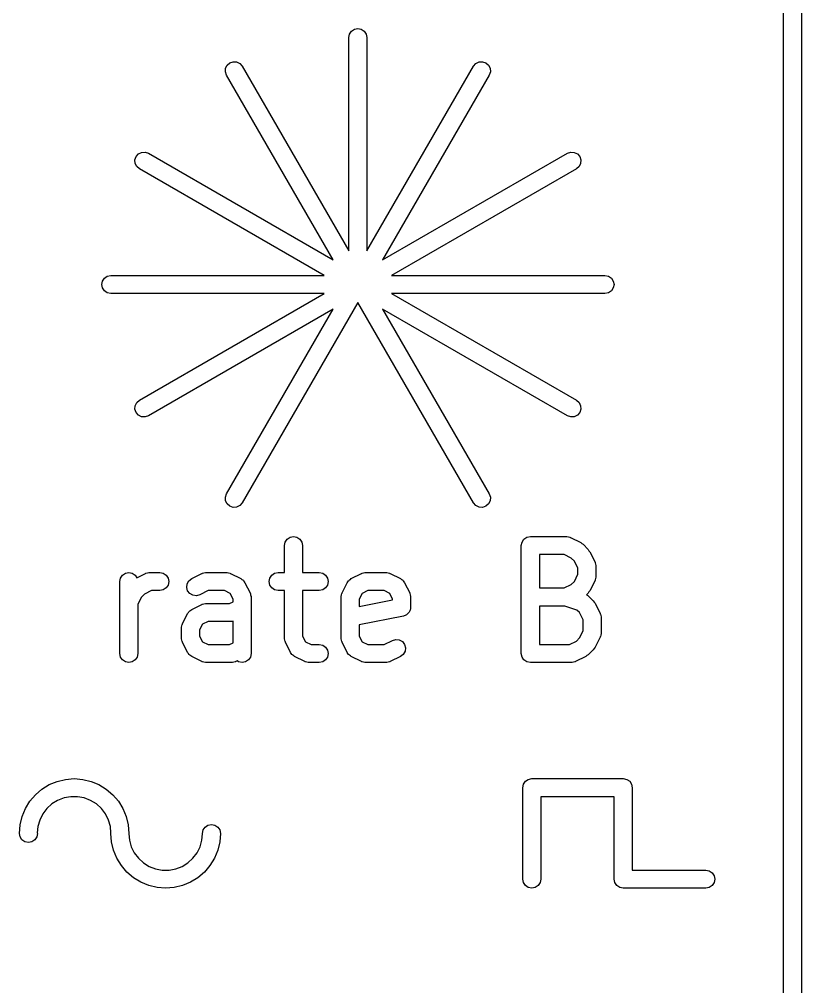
# Model space of a CAD drawing. Extents: x 78 to 213, y -137 to -49.
# Drawn here: x 190.63 to 212.34, y -93.16 to -66.3 of the extents above; entities that cross this region are included whole.
import ezdxf

# ---------------------------------------------------------------- set-up
doc = ezdxf.new("R2010")
doc.units = 0
doc.layers.add('BLACK', color=7, linetype='CONTINUOUS')

msp = doc.modelspace()

# ---------------------------------------------------------------- linework, layer by layer
at = {"layer": 'BLACK', "linetype": 'CONTINUOUS'}
for p, q in [((211.84, -127), (211.84, -66.04)), ((212.34, -66.04), (212.34, -127)), ((199.848, -66.6252), (199.929, -66.571)), ((199.929, -66.571), (200.025, -66.552)), ((200.025, -66.552), (200.121, -66.571)), ((200.121, -66.571), (200.202, -66.6252)), ((199.775, -66.802), (199.794, -66.7063)), ((199.775, -72.727), (199.775, -66.802)), ((199.794, -66.7063), (199.848, -66.6252)), ((200.202, -66.6252), (200.256, -66.7063)), ((200.256, -66.7063), (200.275, -66.802)), ((200.275, -66.802), (200.275, -72.727)), ((196.348, -67.7534), (196.355, -67.6561)), ((196.355, -67.6561), (196.398, -67.5686)), ((196.398, -67.5686), (196.471, -67.5043)), ((196.471, -67.5043), (196.563, -67.4729)), ((196.563, -67.4729), (196.661, -67.4793)), ((196.661, -67.4793), (196.748, -67.5225)), ((196.748, -67.5225), (196.813, -67.5958)), ((196.813, -67.5958), (199.775, -72.727)), ((200.275, -72.727), (203.237, -67.5958)), ((203.237, -67.5958), (203.302, -67.5225)), ((203.302, -67.5225), (203.389, -67.4793)), ((203.389, -67.4793), (203.487, -67.4729)), ((203.487, -67.4729), (203.579, -67.5043)), ((203.579, -67.5043), (203.652, -67.5686)), ((203.652, -67.5686), (203.695, -67.6561)), ((203.695, -67.6561), (203.702, -67.7534)), ((196.379, -67.8458), (196.348, -67.7534)), ((199.342, -72.977), (196.379, -67.8458)), ((203.671, -67.8458), (200.708, -72.977)), ((203.702, -67.7534), (203.671, -67.8458)), ((193.869, -70.106), (193.934, -70.0327)), ((193.934, -70.0327), (194.021, -69.9895)), ((194.021, -69.9895), (194.118, -69.9831)), ((194.118, -69.9831), (194.211, -70.0145)), ((194.211, -70.0145), (199.342, -72.977)), ((200.708, -72.977), (205.839, -70.0145)), ((205.839, -70.0145), (205.932, -69.9831)), ((205.932, -69.9831), (206.029, -69.9895)), ((206.029, -69.9895), (206.116, -70.0327)), ((206.116, -70.0327), (206.181, -70.106)), ((193.838, -70.1984), (193.869, -70.106)), ((193.844, -70.2957), (193.838, -70.1984)), ((193.887, -70.3832), (193.844, -70.2957)), ((206.206, -70.2957), (206.163, -70.3832)), ((206.181, -70.106), (206.212, -70.1984)), ((206.212, -70.1984), (206.206, -70.2957)), ((193.961, -70.4475), (193.887, -70.3832)), ((199.092, -73.41), (193.961, -70.4475)), ((206.089, -70.4475), (200.958, -73.41)), ((206.163, -70.3832), (206.089, -70.4475)), ((192.917, -73.66), (192.936, -73.5643)), ((192.936, -73.5643), (192.99, -73.4832)), ((192.99, -73.4832), (193.071, -73.429)), ((193.071, -73.429), (193.167, -73.41)), ((193.167, -73.41), (199.092, -73.41)), ((200.958, -73.41), (206.883, -73.41)), ((206.883, -73.41), (206.979, -73.429)), ((206.979, -73.429), (207.06, -73.4832)), ((207.06, -73.4832), (207.114, -73.5643)), ((207.114, -73.5643), (207.133, -73.66)), ((192.936, -73.7557), (192.917, -73.66)), ((192.99, -73.8368), (192.936, -73.7557)), ((193.071, -73.891), (192.99, -73.8368)), ((207.06, -73.8368), (206.979, -73.891)), ((207.114, -73.7557), (207.06, -73.8368)), ((207.133, -73.66), (207.114, -73.7557)), ((193.167, -73.91), (193.071, -73.891)), ((199.092, -73.91), (193.167, -73.91)), ((193.961, -76.8725), (199.092, -73.91)), ((206.883, -73.91), (200.958, -73.91)), ((200.958, -73.91), (206.089, -76.8725)), ((206.979, -73.891), (206.883, -73.91)), ((199.342, -74.343), (194.211, -77.3055)), ((196.379, -79.4742), (199.342, -74.343)), ((200.025, -74.16), (196.813, -79.7242)), ((203.237, -79.7242), (200.025, -74.16)), ((205.839, -77.3055), (200.708, -74.343)), ((200.708, -74.343), (203.671, -79.4742)), ((193.838, -77.1216), (193.844, -77.0243)), ((193.844, -77.0243), (193.887, -76.9368)), ((193.887, -76.9368), (193.961, -76.8725)), ((206.089, -76.8725), (206.163, -76.9368)), ((206.163, -76.9368), (206.206, -77.0243)), ((206.206, -77.0243), (206.212, -77.1216)), ((193.869, -77.214), (193.838, -77.1216)), ((193.934, -77.2873), (193.869, -77.214)), ((194.021, -77.3305), (193.934, -77.2873)), ((194.118, -77.3369), (194.021, -77.3305)), ((194.211, -77.3055), (194.118, -77.3369)), ((205.932, -77.3369), (205.839, -77.3055)), ((206.029, -77.3305), (205.932, -77.3369)), ((206.116, -77.2873), (206.029, -77.3305)), ((206.181, -77.214), (206.116, -77.2873)), ((206.212, -77.1216), (206.181, -77.214)), ((196.348, -79.5666), (196.379, -79.4742)), ((203.671, -79.4742), (203.702, -79.5666)), ((196.355, -79.6639), (196.348, -79.5666)), ((196.398, -79.7514), (196.355, -79.6639)), ((196.471, -79.8157), (196.398, -79.7514)), ((196.813, -79.7242), (196.748, -79.7975)), ((203.302, -79.7975), (203.237, -79.7242)), ((203.652, -79.7514), (203.579, -79.8157)), ((203.695, -79.6639), (203.652, -79.7514)), ((203.702, -79.5666), (203.695, -79.6639)), ((196.563, -79.8471), (196.471, -79.8157)), ((196.661, -79.8407), (196.563, -79.8471)), ((196.748, -79.7975), (196.661, -79.8407)), ((203.389, -79.8407), (203.302, -79.7975)), ((203.487, -79.8471), (203.389, -79.8407)), ((203.579, -79.8157), (203.487, -79.8471)), ((197.989, -80.9071), (198.008, -80.8115)), ((198.008, -80.8115), (198.063, -80.7304)), ((198.063, -80.7304), (198.144, -80.6762)), ((198.144, -80.6762), (198.239, -80.6571)), ((198.239, -80.6571), (198.335, -80.6762)), ((198.335, -80.6762), (198.416, -80.7304)), ((198.416, -80.7304), (198.47, -80.8115)), ((198.47, -80.8115), (198.489, -80.9071)), ((204.561, -80.9071), (204.58, -80.8115)), ((204.58, -80.8115), (204.634, -80.7304)), ((204.634, -80.7304), (204.715, -80.6762)), ((204.715, -80.6762), (204.811, -80.6571)), ((204.811, -80.6571), (205.811, -80.6571)), ((205.811, -80.6571), (205.82, -80.6589)), ((205.82, -80.6589), (205.828, -80.6578)), ((205.828, -80.6578), (205.867, -80.6684)), ((205.867, -80.6684), (205.906, -80.6762)), ((205.906, -80.6762), (205.914, -80.6812)), ((205.914, -80.6812), (205.923, -80.6835)), ((205.923, -80.6835), (206.208, -80.8264)), ((206.208, -80.8264), (206.24, -80.851)), ((197.989, -81.6571), (197.989, -80.9071)), ((198.489, -80.9071), (198.489, -81.6571)), ((204.561, -83.9071), (204.561, -80.9071)), ((206.24, -80.851), (206.273, -80.8732)), ((206.273, -80.8732), (206.416, -81.0161)), ((206.416, -81.0161), (206.438, -81.0494)), ((206.438, -81.0494), (206.463, -81.0811)), ((206.463, -81.0811), (206.606, -81.3668)), ((205.061, -81.1571), (205.061, -82.0857)), ((205.752, -81.1571), (205.061, -81.1571)), ((205.948, -81.2555), (205.752, -81.1571)), ((206.034, -81.3409), (205.948, -81.2555)), ((206.132, -81.5376), (206.034, -81.3409)), ((206.606, -81.3668), (206.608, -81.3754)), ((206.608, -81.3754), (206.613, -81.3829)), ((206.613, -81.3829), (206.621, -81.4222)), ((206.132, -81.7053), (206.132, -81.5376)), ((206.621, -81.4222), (206.632, -81.4608)), ((206.632, -81.4608), (206.63, -81.4698)), ((206.63, -81.4698), (206.632, -81.4786)), ((206.632, -81.4786), (206.632, -81.7643)), ((193.418, -81.9071), (193.437, -81.8115)), ((193.418, -83.9071), (193.418, -81.9071)), ((193.437, -81.8115), (193.491, -81.7304)), ((193.491, -81.7304), (193.572, -81.6762)), ((193.572, -81.6762), (193.668, -81.6571)), ((193.668, -81.6571), (193.764, -81.6762)), ((193.764, -81.6762), (193.845, -81.7304)), ((193.845, -81.7304), (193.892, -81.8013)), ((193.892, -81.8013), (194.127, -81.6835)), ((194.127, -81.6835), (194.136, -81.6812)), ((194.136, -81.6812), (194.144, -81.6762)), ((194.144, -81.6762), (194.183, -81.6684)), ((194.183, -81.6684), (194.222, -81.6578)), ((194.222, -81.6578), (194.23, -81.6589)), ((194.23, -81.6589), (194.239, -81.6571)), ((194.239, -81.6571), (194.525, -81.6571)), ((194.525, -81.6571), (194.621, -81.6762)), ((194.621, -81.6762), (194.702, -81.7304)), ((194.702, -81.7304), (194.756, -81.8115)), ((194.756, -81.8115), (194.775, -81.9071)), ((194.775, -81.9071), (194.756, -82.0028)), ((195.288, -81.9709), (195.336, -81.8862)), ((195.336, -81.8862), (195.413, -81.8264)), ((195.413, -81.8264), (195.699, -81.6835)), ((195.699, -81.6835), (195.708, -81.6812)), ((195.708, -81.6812), (195.715, -81.6762)), ((195.715, -81.6762), (195.754, -81.6684)), ((195.754, -81.6684), (195.793, -81.6578)), ((195.793, -81.6578), (195.802, -81.6589)), ((195.802, -81.6589), (195.811, -81.6571)), ((195.811, -81.6571), (196.382, -81.6571)), ((196.382, -81.6571), (196.391, -81.6589)), ((196.391, -81.6589), (196.4, -81.6578)), ((196.4, -81.6578), (196.439, -81.6684)), ((196.439, -81.6684), (196.478, -81.6762)), ((196.478, -81.6762), (196.485, -81.6812)), ((196.485, -81.6812), (196.494, -81.6835)), ((196.494, -81.6835), (196.78, -81.8264)), ((196.78, -81.8264), (196.804, -81.8456)), ((196.804, -81.8456), (196.832, -81.8611)), ((196.832, -81.8611), (196.843, -81.8752)), ((196.843, -81.8752), (196.857, -81.8862)), ((196.857, -81.8862), (196.872, -81.9134)), ((196.872, -81.9134), (196.891, -81.9382)), ((197.561, -81.9071), (197.58, -81.8115)), ((197.58, -82.0028), (197.561, -81.9071)), ((197.58, -81.8115), (197.634, -81.7304)), ((197.634, -81.7304), (197.715, -81.6762)), ((197.715, -81.6762), (197.811, -81.6571)), ((197.811, -81.6571), (197.989, -81.6571)), ((198.489, -81.6571), (198.954, -81.6571)), ((198.954, -81.6571), (199.049, -81.6762)), ((199.049, -81.6762), (199.13, -81.7304)), ((199.13, -81.7304), (199.185, -81.8115)), ((199.185, -81.8115), (199.204, -81.9071)), ((199.204, -81.9071), (199.185, -82.0028)), ((199.73, -81.9382), (199.749, -81.9134)), ((199.749, -81.9134), (199.765, -81.8862)), ((199.765, -81.8862), (199.779, -81.8752)), ((199.779, -81.8752), (199.79, -81.8611)), ((199.79, -81.8611), (199.817, -81.8456)), ((199.817, -81.8456), (199.842, -81.8264)), ((199.842, -81.8264), (200.127, -81.6835)), ((200.127, -81.6835), (200.136, -81.6812)), ((200.136, -81.6812), (200.144, -81.6762)), ((200.144, -81.6762), (200.183, -81.6684)), ((200.183, -81.6684), (200.222, -81.6578)), ((200.222, -81.6578), (200.23, -81.6589)), ((200.23, -81.6589), (200.239, -81.6571)), ((200.239, -81.6571), (200.811, -81.6571)), ((200.811, -81.6571), (200.82, -81.6589)), ((200.82, -81.6589), (200.828, -81.6578)), ((200.828, -81.6578), (200.867, -81.6684)), ((200.867, -81.6684), (200.906, -81.6762)), ((200.906, -81.6762), (200.914, -81.6812)), ((200.914, -81.6812), (200.923, -81.6835)), ((200.923, -81.6835), (201.208, -81.8264)), ((201.208, -81.8264), (201.233, -81.8456)), ((201.233, -81.8456), (201.26, -81.8611)), ((201.26, -81.8611), (201.271, -81.8752)), ((201.271, -81.8752), (201.285, -81.8862)), ((201.285, -81.8862), (201.301, -81.9134)), ((201.301, -81.9134), (201.32, -81.9382)), ((205.948, -81.9874), (206.034, -81.9019)), ((206.034, -81.9019), (206.132, -81.7053)), ((206.606, -81.8761), (206.463, -82.1618)), ((206.608, -81.8674), (206.606, -81.8761)), ((206.613, -81.86), (206.608, -81.8674)), ((206.621, -81.8207), (206.613, -81.86)), ((206.632, -81.782), (206.621, -81.8207)), ((206.632, -81.7643), (206.63, -81.7731)), ((206.63, -81.7731), (206.632, -81.782)), ((194.298, -82.1571), (194.102, -82.2555)), ((194.525, -82.1571), (194.298, -82.1571)), ((194.621, -82.1381), (194.525, -82.1571)), ((194.702, -82.0839), (194.621, -82.1381)), ((194.756, -82.0028), (194.702, -82.0839)), ((195.276, -82.0677), (195.288, -81.9709)), ((195.301, -82.1618), (195.276, -82.0677)), ((195.361, -82.2389), (195.301, -82.1618)), ((195.87, -82.1571), (195.637, -82.2736)), ((196.323, -82.1571), (195.87, -82.1571)), ((196.482, -82.2363), (196.323, -82.1571)), ((196.891, -81.9382), (197.034, -82.2239)), ((197.634, -82.0839), (197.58, -82.0028)), ((197.715, -82.1381), (197.634, -82.0839)), ((197.811, -82.1571), (197.715, -82.1381)), ((197.989, -82.1571), (197.811, -82.1571)), ((197.989, -83.4786), (197.989, -82.1571)), ((198.954, -82.1571), (198.489, -82.1571)), ((198.489, -82.1571), (198.489, -83.4196)), ((199.049, -82.1381), (198.954, -82.1571)), ((199.13, -82.0839), (199.049, -82.1381)), ((199.185, -82.0028), (199.13, -82.0839)), ((199.587, -82.2239), (199.73, -81.9382)), ((200.298, -82.1571), (200.14, -82.2363)), ((200.752, -82.1571), (200.298, -82.1571)), ((200.91, -82.2363), (200.752, -82.1571)), ((201.32, -81.9382), (201.463, -82.2239)), ((205.061, -82.0857), (205.752, -82.0857)), ((205.752, -82.0857), (205.948, -81.9874)), ((206.463, -82.1618), (206.438, -82.1935)), ((194.016, -82.3409), (193.918, -82.5376)), ((194.102, -82.2555), (194.016, -82.3409)), ((195.446, -82.2872), (195.361, -82.2389)), ((195.543, -82.2994), (195.446, -82.2872)), ((195.637, -82.2736), (195.543, -82.2994)), ((196.561, -82.3947), (196.482, -82.2363)), ((196.561, -82.4669), (196.561, -82.3947)), ((197.034, -82.2239), (197.037, -82.2326)), ((197.037, -82.2326), (197.042, -82.24)), ((197.042, -82.24), (197.05, -82.2793)), ((197.05, -82.2793), (197.06, -82.318)), ((197.06, -82.318), (197.059, -82.3269)), ((197.059, -82.3269), (197.061, -82.3357)), ((197.061, -82.3357), (197.061, -83.9071)), ((199.561, -82.318), (199.572, -82.2793)), ((199.562, -82.3269), (199.561, -82.318)), ((199.561, -82.3357), (199.562, -82.3269)), ((199.561, -83.4786), (199.561, -82.3357)), ((199.572, -82.2793), (199.58, -82.24)), ((199.58, -82.24), (199.585, -82.2326)), ((199.585, -82.2326), (199.587, -82.2239)), ((200.14, -82.2363), (200.061, -82.3947)), ((200.061, -82.3947), (200.061, -82.6022)), ((200.061, -82.6022), (200.989, -82.4165)), ((200.989, -82.3947), (200.91, -82.2363)), ((200.989, -82.4165), (200.989, -82.3947)), ((201.463, -82.2239), (201.465, -82.2326)), ((201.465, -82.2326), (201.47, -82.24)), ((201.47, -82.24), (201.478, -82.2793)), ((201.478, -82.2793), (201.489, -82.318)), ((201.489, -82.318), (201.488, -82.3269)), ((201.488, -82.3269), (201.489, -82.3357)), ((201.489, -82.3357), (201.489, -82.6214)), ((206.416, -82.2268), (206.371, -82.2716)), ((206.371, -82.2716), (206.403, -82.2897)), ((206.403, -82.2897), (206.409, -82.2968)), ((206.409, -82.2968), (206.416, -82.3018)), ((206.438, -82.1935), (206.416, -82.2268)), ((206.416, -82.3018), (206.559, -82.4447)), ((206.559, -82.4447), (206.581, -82.478)), ((193.918, -82.5376), (193.918, -83.9071)), ((195.35, -82.7324), (195.361, -82.7183)), ((195.361, -82.7183), (195.388, -82.7028)), ((195.388, -82.7028), (195.413, -82.6835)), ((195.413, -82.6835), (195.699, -82.5407)), ((195.699, -82.5407), (195.708, -82.5383)), ((195.708, -82.5383), (195.715, -82.5333)), ((195.715, -82.5333), (195.754, -82.5255)), ((195.754, -82.5255), (195.793, -82.5149)), ((195.793, -82.5149), (195.802, -82.516)), ((195.802, -82.516), (195.811, -82.5143)), ((195.811, -82.5143), (196.466, -82.5143)), ((196.466, -82.5143), (196.561, -82.4669)), ((201.47, -82.7171), (201.457, -82.7375)), ((201.475, -82.6928), (201.47, -82.7171)), ((201.485, -82.6699), (201.475, -82.6928)), ((201.489, -82.6214), (201.485, -82.6455)), ((201.485, -82.6455), (201.485, -82.6699)), ((205.061, -82.5857), (205.061, -83.6571)), ((205.77, -82.5857), (205.061, -82.5857)), ((206.104, -82.6971), (205.77, -82.5857)), ((206.177, -82.7695), (206.104, -82.6971)), ((206.581, -82.478), (206.606, -82.5096)), ((206.606, -82.5096), (206.749, -82.7953)), ((195.159, -83.0811), (195.301, -82.7953)), ((195.301, -82.7953), (195.321, -82.7706)), ((195.321, -82.7706), (195.336, -82.7433)), ((195.336, -82.7433), (195.35, -82.7324)), ((201.288, -82.8666), (200.061, -83.1121)), ((201.311, -82.8572), (201.288, -82.8666)), ((201.335, -82.8524), (201.311, -82.8572)), ((201.356, -82.8386), (201.335, -82.8524)), ((201.378, -82.8291), (201.356, -82.8386)), ((201.396, -82.8118), (201.378, -82.8291)), ((201.416, -82.7982), (201.396, -82.8118)), ((201.43, -82.7776), (201.416, -82.7982)), ((201.447, -82.7601), (201.43, -82.7776)), ((201.457, -82.7375), (201.447, -82.7601)), ((206.275, -82.9662), (206.177, -82.7695)), ((206.275, -83.2767), (206.275, -82.9662)), ((206.749, -82.7953), (206.751, -82.804)), ((206.751, -82.804), (206.756, -82.8115)), ((206.756, -82.8115), (206.764, -82.8508)), ((206.764, -82.8508), (206.774, -82.8894)), ((206.774, -82.8894), (206.773, -82.8983)), ((206.773, -82.8983), (206.775, -82.9071)), ((206.775, -82.9071), (206.775, -83.3357)), ((195.132, -83.1929), (195.134, -83.184)), ((195.132, -83.4786), (195.132, -83.1929)), ((195.133, -83.1751), (195.143, -83.1365)), ((195.134, -83.184), (195.133, -83.1751)), ((195.143, -83.1365), (195.151, -83.0972)), ((195.151, -83.0972), (195.156, -83.0897)), ((195.156, -83.0897), (195.159, -83.0811)), ((195.711, -83.0935), (195.632, -83.2519)), ((195.632, -83.2519), (195.632, -83.4196)), ((195.87, -83.0143), (195.711, -83.0935)), ((196.525, -83.0143), (195.87, -83.0143)), ((196.534, -83.0125), (196.525, -83.0143)), ((196.543, -83.0137), (196.534, -83.0125)), ((196.561, -83.0087), (196.543, -83.0137)), ((196.561, -83.6098), (196.561, -83.0087)), ((200.061, -83.1121), (200.061, -83.4196)), ((195.134, -83.4874), (195.132, -83.4786)), ((195.133, -83.4963), (195.134, -83.4874)), ((195.143, -83.5349), (195.133, -83.4963)), ((195.632, -83.4196), (195.711, -83.5779)), ((197.991, -83.4874), (197.989, -83.4786)), ((197.99, -83.4963), (197.991, -83.4874)), ((198, -83.5349), (197.99, -83.4963)), ((198.489, -83.4196), (198.568, -83.5779)), ((199.562, -83.4874), (199.561, -83.4786)), ((199.561, -83.4963), (199.562, -83.4874)), ((199.572, -83.5349), (199.561, -83.4963)), ((200.061, -83.4196), (200.14, -83.5779)), ((200.985, -83.5407), (201.079, -83.5149)), ((201.079, -83.5149), (201.175, -83.5271)), ((201.175, -83.5271), (201.26, -83.5754)), ((206.091, -83.5588), (206.177, -83.4733)), ((206.177, -83.4733), (206.275, -83.2767)), ((206.749, -83.4475), (206.606, -83.7332)), ((206.751, -83.4389), (206.749, -83.4475)), ((206.756, -83.4314), (206.751, -83.4389)), ((206.764, -83.3921), (206.756, -83.4314)), ((206.774, -83.3534), (206.764, -83.3921)), ((206.775, -83.3357), (206.773, -83.3445)), ((206.773, -83.3445), (206.774, -83.3534)), ((195.151, -83.5742), (195.143, -83.5349)), ((195.156, -83.5817), (195.151, -83.5742)), ((195.159, -83.5904), (195.156, -83.5817)), ((195.301, -83.8761), (195.159, -83.5904)), ((195.711, -83.5779), (195.87, -83.6571)), ((195.87, -83.6571), (196.466, -83.6571)), ((196.466, -83.6571), (196.561, -83.6098)), ((198.008, -83.5742), (198, -83.5349)), ((198.013, -83.5817), (198.008, -83.5742)), ((198.016, -83.5904), (198.013, -83.5817)), ((198.159, -83.8761), (198.016, -83.5904)), ((198.568, -83.5779), (198.727, -83.6571)), ((198.727, -83.6571), (198.954, -83.6571)), ((198.954, -83.6571), (199.049, -83.6762)), ((199.049, -83.6762), (199.13, -83.7304)), ((199.13, -83.7304), (199.185, -83.8115)), ((199.58, -83.5742), (199.572, -83.5349)), ((199.585, -83.5817), (199.58, -83.5742)), ((199.587, -83.5904), (199.585, -83.5817)), ((199.73, -83.8761), (199.587, -83.5904)), ((200.14, -83.5779), (200.298, -83.6571)), ((200.298, -83.6571), (200.752, -83.6571)), ((200.752, -83.6571), (200.985, -83.5407)), ((201.26, -83.5754), (201.32, -83.6525)), ((201.32, -83.6525), (201.346, -83.7466)), ((201.346, -83.7466), (201.334, -83.8433)), ((205.061, -83.6571), (205.895, -83.6571)), ((205.895, -83.6571), (206.091, -83.5588)), ((206.559, -83.7982), (206.416, -83.9411)), ((206.581, -83.7649), (206.559, -83.7982)), ((206.606, -83.7332), (206.581, -83.7649)), ((193.437, -84.0028), (193.418, -83.9071)), ((193.491, -84.0839), (193.437, -84.0028)), ((193.899, -84.0028), (193.845, -84.0839)), ((193.918, -83.9071), (193.899, -84.0028)), ((195.321, -83.9009), (195.301, -83.8761)), ((195.336, -83.9281), (195.321, -83.9009)), ((195.35, -83.939), (195.336, -83.9281)), ((195.361, -83.9531), (195.35, -83.939)), ((195.388, -83.9687), (195.361, -83.9531)), ((195.413, -83.9879), (195.388, -83.9687)), ((195.699, -84.1307), (195.413, -83.9879)), ((197.042, -84.0028), (196.987, -84.0839)), ((197.061, -83.9071), (197.042, -84.0028)), ((198.178, -83.9009), (198.159, -83.8761)), ((198.193, -83.9281), (198.178, -83.9009)), ((198.207, -83.939), (198.193, -83.9281)), ((198.218, -83.9531), (198.207, -83.939)), ((198.246, -83.9687), (198.218, -83.9531)), ((198.27, -83.9879), (198.246, -83.9687)), ((198.556, -84.1307), (198.27, -83.9879)), ((199.185, -84.0028), (199.13, -84.0839)), ((199.185, -83.8115), (199.204, -83.9071)), ((199.204, -83.9071), (199.185, -84.0028)), ((199.749, -83.9009), (199.73, -83.8761)), ((199.765, -83.9281), (199.749, -83.9009)), ((199.779, -83.939), (199.765, -83.9281)), ((199.79, -83.9531), (199.779, -83.939)), ((199.817, -83.9687), (199.79, -83.9531)), ((199.842, -83.9879), (199.817, -83.9687)), ((200.127, -84.1307), (199.842, -83.9879)), ((201.208, -83.9879), (200.923, -84.1307)), ((201.285, -83.9281), (201.208, -83.9879)), ((201.334, -83.8433), (201.285, -83.9281)), ((204.58, -84.0028), (204.561, -83.9071)), ((204.634, -84.0839), (204.58, -84.0028)), ((206.351, -83.9879), (206.065, -84.1307)), ((206.383, -83.9633), (206.351, -83.9879)), ((206.416, -83.9411), (206.383, -83.9633)), ((193.572, -84.1381), (193.491, -84.0839)), ((193.668, -84.1571), (193.572, -84.1381)), ((193.764, -84.1381), (193.668, -84.1571)), ((193.845, -84.0839), (193.764, -84.1381)), ((195.708, -84.1331), (195.699, -84.1307)), ((195.715, -84.1381), (195.708, -84.1331)), ((195.754, -84.1459), (195.715, -84.1381)), ((195.793, -84.1565), (195.754, -84.1459)), ((195.802, -84.1554), (195.793, -84.1565)), ((195.811, -84.1571), (195.802, -84.1554)), ((196.525, -84.1571), (195.811, -84.1571)), ((196.534, -84.1554), (196.525, -84.1571)), ((196.543, -84.1565), (196.534, -84.1554)), ((196.581, -84.1459), (196.543, -84.1565)), ((196.621, -84.1381), (196.581, -84.1459)), ((196.628, -84.1331), (196.621, -84.1381)), ((196.637, -84.1307), (196.628, -84.1331)), ((196.675, -84.1115), (196.637, -84.1307)), ((196.715, -84.1381), (196.675, -84.1115)), ((196.811, -84.1571), (196.715, -84.1381)), ((196.906, -84.1381), (196.811, -84.1571)), ((196.987, -84.0839), (196.906, -84.1381)), ((198.565, -84.1331), (198.556, -84.1307)), ((198.572, -84.1381), (198.565, -84.1331)), ((198.611, -84.1459), (198.572, -84.1381)), ((198.65, -84.1565), (198.611, -84.1459)), ((198.659, -84.1554), (198.65, -84.1565)), ((198.668, -84.1571), (198.659, -84.1554)), ((198.954, -84.1571), (198.668, -84.1571)), ((199.049, -84.1381), (198.954, -84.1571)), ((199.13, -84.0839), (199.049, -84.1381)), ((200.136, -84.1331), (200.127, -84.1307)), ((200.144, -84.1381), (200.136, -84.1331)), ((200.183, -84.1459), (200.144, -84.1381)), ((200.222, -84.1565), (200.183, -84.1459)), ((200.23, -84.1554), (200.222, -84.1565)), ((200.239, -84.1571), (200.23, -84.1554)), ((200.811, -84.1571), (200.239, -84.1571)), ((200.82, -84.1554), (200.811, -84.1571)), ((200.828, -84.1565), (200.82, -84.1554)), ((200.867, -84.1459), (200.828, -84.1565)), ((200.906, -84.1381), (200.867, -84.1459)), ((200.914, -84.1331), (200.906, -84.1381)), ((200.923, -84.1307), (200.914, -84.1331)), ((204.715, -84.1381), (204.634, -84.0839)), ((204.811, -84.1571), (204.715, -84.1381)), ((205.954, -84.1571), (204.811, -84.1571)), ((205.962, -84.1554), (205.954, -84.1571)), ((205.971, -84.1565), (205.962, -84.1554)), ((206.01, -84.1459), (205.971, -84.1565)), ((206.049, -84.1381), (206.01, -84.1459)), ((206.057, -84.1331), (206.049, -84.1381)), ((206.065, -84.1307), (206.057, -84.1331)), ((191.258, -87.6703), (191.461, -87.5457)), ((191.461, -87.5457), (191.681, -87.4544)), ((191.681, -87.4544), (191.913, -87.3987)), ((191.913, -87.3987), (192.151, -87.38)), ((192.151, -87.38), (192.389, -87.3987)), ((192.389, -87.3987), (192.621, -87.4544)), ((192.621, -87.4544), (192.841, -87.5457)), ((192.841, -87.5457), (193.044, -87.6703)), ((204.601, -87.63), (204.62, -87.5343)), ((204.62, -87.5343), (204.674, -87.4532)), ((204.674, -87.4532), (204.755, -87.399)), ((204.755, -87.399), (204.851, -87.38)), ((204.851, -87.38), (207.391, -87.38)), ((207.391, -87.38), (207.487, -87.399)), ((207.487, -87.399), (207.568, -87.4532)), ((207.568, -87.4532), (207.622, -87.5343)), ((207.622, -87.5343), (207.641, -87.63)), ((190.921, -88.0066), (191.076, -87.8252)), ((191.076, -87.8252), (191.258, -87.6703)), ((193.044, -87.6703), (193.226, -87.8252)), ((193.226, -87.8252), (193.381, -88.0066)), ((204.601, -90.17), (204.601, -87.63)), ((207.641, -87.63), (207.641, -89.92)), ((190.797, -88.2099), (190.921, -88.0066)), ((191.534, -88.0825), (191.394, -88.2099)), ((191.694, -87.983), (191.534, -88.0825)), ((191.871, -87.9147), (191.694, -87.983)), ((192.056, -87.88), (191.871, -87.9147)), ((192.246, -87.88), (192.056, -87.88)), ((192.431, -87.9147), (192.246, -87.88)), ((192.608, -87.983), (192.431, -87.9147)), ((192.768, -88.0825), (192.608, -87.983)), ((192.908, -88.2099), (192.768, -88.0825)), ((193.381, -88.0066), (193.505, -88.2099)), ((207.141, -87.88), (205.101, -87.88)), ((205.101, -87.88), (205.101, -90.17)), ((207.141, -90.17), (207.141, -87.88)), ((190.705, -88.4303), (190.797, -88.2099)), ((191.28, -88.3607), (191.196, -88.53)), ((191.394, -88.2099), (191.28, -88.3607)), ((193.022, -88.3607), (192.908, -88.2099)), ((193.106, -88.53), (193.022, -88.3607)), ((193.505, -88.2099), (193.597, -88.4303)), ((190.65, -88.6622), (190.705, -88.4303)), ((191.196, -88.53), (191.144, -88.7118)), ((193.158, -88.7118), (193.106, -88.53)), ((193.597, -88.4303), (193.652, -88.6622)), ((190.631, -88.9), (190.65, -88.6622)), ((190.65, -88.9957), (190.631, -88.9)), ((191.131, -88.9), (191.112, -88.9957)), ((191.144, -88.7118), (191.128, -88.885)), ((191.128, -88.885), (191.131, -88.9)), ((193.174, -88.885), (193.158, -88.7118)), ((193.171, -88.9), (193.174, -88.885)), ((193.19, -89.1378), (193.171, -88.9)), ((193.652, -88.6622), (193.671, -88.9)), ((193.671, -88.9), (193.668, -88.915)), ((195.711, -88.9), (195.73, -88.8043)), ((195.714, -88.915), (195.711, -88.9)), ((195.73, -88.8043), (195.784, -88.7232)), ((195.784, -88.7232), (195.865, -88.669)), ((195.865, -88.669), (195.961, -88.65)), ((195.961, -88.65), (196.057, -88.669)), ((196.057, -88.669), (196.138, -88.7232)), ((196.138, -88.7232), (196.192, -88.8043)), ((196.192, -88.8043), (196.211, -88.9)), ((196.211, -88.9), (196.192, -89.1378)), ((190.704, -89.0768), (190.65, -88.9957)), ((190.785, -89.131), (190.704, -89.0768)), ((190.881, -89.15), (190.785, -89.131)), ((190.977, -89.131), (190.881, -89.15)), ((191.058, -89.0768), (190.977, -89.131)), ((191.112, -88.9957), (191.058, -89.0768)), ((193.245, -89.3697), (193.19, -89.1378)), ((193.668, -88.915), (193.684, -89.0882)), ((193.684, -89.0882), (193.736, -89.27)), ((195.646, -89.27), (195.698, -89.0882)), ((195.698, -89.0882), (195.714, -88.915)), ((196.192, -89.1378), (196.137, -89.3697)), ((193.337, -89.5901), (193.245, -89.3697)), ((193.736, -89.27), (193.82, -89.4393)), ((193.82, -89.4393), (193.934, -89.5901)), ((195.448, -89.5901), (195.562, -89.4393)), ((195.562, -89.4393), (195.646, -89.27)), ((196.137, -89.3697), (196.045, -89.5901)), ((193.461, -89.7934), (193.337, -89.5901)), ((193.934, -89.5901), (194.074, -89.7175)), ((195.308, -89.7175), (195.448, -89.5901)), ((196.045, -89.5901), (195.921, -89.7934)), ((193.616, -89.9748), (193.461, -89.7934)), ((193.798, -90.1297), (193.616, -89.9748)), ((194.074, -89.7175), (194.234, -89.817)), ((194.234, -89.817), (194.411, -89.8853)), ((194.411, -89.8853), (194.596, -89.92)), ((194.596, -89.92), (194.786, -89.92)), ((194.786, -89.92), (194.971, -89.8853)), ((194.971, -89.8853), (195.148, -89.817)), ((195.148, -89.817), (195.308, -89.7175)), ((195.766, -89.9748), (195.584, -90.1297)), ((195.921, -89.7934), (195.766, -89.9748)), ((207.641, -89.92), (209.677, -89.92)), ((209.677, -89.92), (209.773, -89.939)), ((209.773, -89.939), (209.854, -89.9932)), ((194.001, -90.2543), (193.798, -90.1297)), ((195.584, -90.1297), (195.381, -90.2543)), ((204.62, -90.2657), (204.601, -90.17)), ((205.101, -90.17), (205.082, -90.2657)), ((207.16, -90.2657), (207.141, -90.17)), ((209.854, -89.9932), (209.908, -90.0743)), ((209.908, -90.0743), (209.927, -90.17)), ((209.927, -90.17), (209.908, -90.2657)), ((194.221, -90.3456), (194.001, -90.2543)), ((194.453, -90.4013), (194.221, -90.3456)), ((194.691, -90.42), (194.453, -90.4013)), ((194.929, -90.4013), (194.691, -90.42)), ((195.161, -90.3456), (194.929, -90.4013)), ((195.381, -90.2543), (195.161, -90.3456)), ((204.674, -90.3468), (204.62, -90.2657)), ((204.755, -90.401), (204.674, -90.3468)), ((204.851, -90.42), (204.755, -90.401)), ((204.947, -90.401), (204.851, -90.42)), ((205.028, -90.3468), (204.947, -90.401)), ((205.082, -90.2657), (205.028, -90.3468)), ((207.214, -90.3468), (207.16, -90.2657)), ((207.295, -90.401), (207.214, -90.3468)), ((207.391, -90.42), (207.295, -90.401)), ((209.677, -90.42), (207.391, -90.42)), ((209.773, -90.401), (209.677, -90.42)), ((209.854, -90.3468), (209.773, -90.401)), ((209.908, -90.2657), (209.854, -90.3468))]:
    msp.add_line(p, q, dxfattribs=at)

doc.saveas('drawing.dxf')
